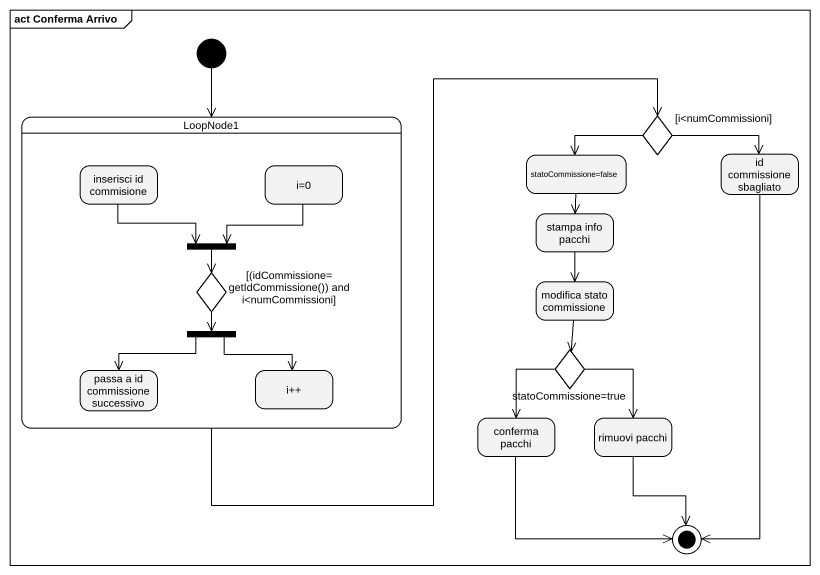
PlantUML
@startuml
mainframe act Conferma Arrivo
hide empty description
state LoopNode1 {
  state "inserisci id commisione" as inserisci_id_commisione
  state "i=0" as i_0
  state fork1 <<join>>
  state "[(idCommissione= getIdCommissione()) and i<numCommissioni]" as idCommissione <<choice>>
  state fork2 <<fork>>
  state "passa a id commissione successivo" as passa_a_id_commissione
  state "i++" as i
}
state "[i<numCommissioni]" as i_numCommissioni <<choice>>
state "statoCommissione=false" as statoCommissione_false
state "id commissione sbagliato" as id_commissione_sbagliato
state "stampa info pacchi" as stampa_info_pacchi
state "modifica stato commissione" as modifica_stato_commissione
state "statoCommissione=true" as statoCommissione_true <<choice>>
state "conferma pacchi" as conferma_pacchi
state "rimuovi pacchi" as rimuovi_pacchi
[*] --> LoopNode1
LoopNode1 -right-> i_numCommissioni
i_numCommissioni -left-> statoCommissione_false
i_numCommissioni -right-> id_commissione_sbagliato
inserisci_id_commisione --> fork1
i_0 --> fork1
statoCommissione_false --> stampa_info_pacchi
stampa_info_pacchi --> modifica_stato_commissione
fork1 --> idCommissione
idCommissione --> fork2
modifica_stato_commissione --> statoCommissione_true
fork2 --> passa_a_id_commissione
fork2 --> i
statoCommissione_true --> conferma_pacchi
statoCommissione_true --> rimuovi_pacchi
id_commissione_sbagliato --> [*]
conferma_pacchi --> [*]
rimuovi_pacchi --> [*]
@enduml
